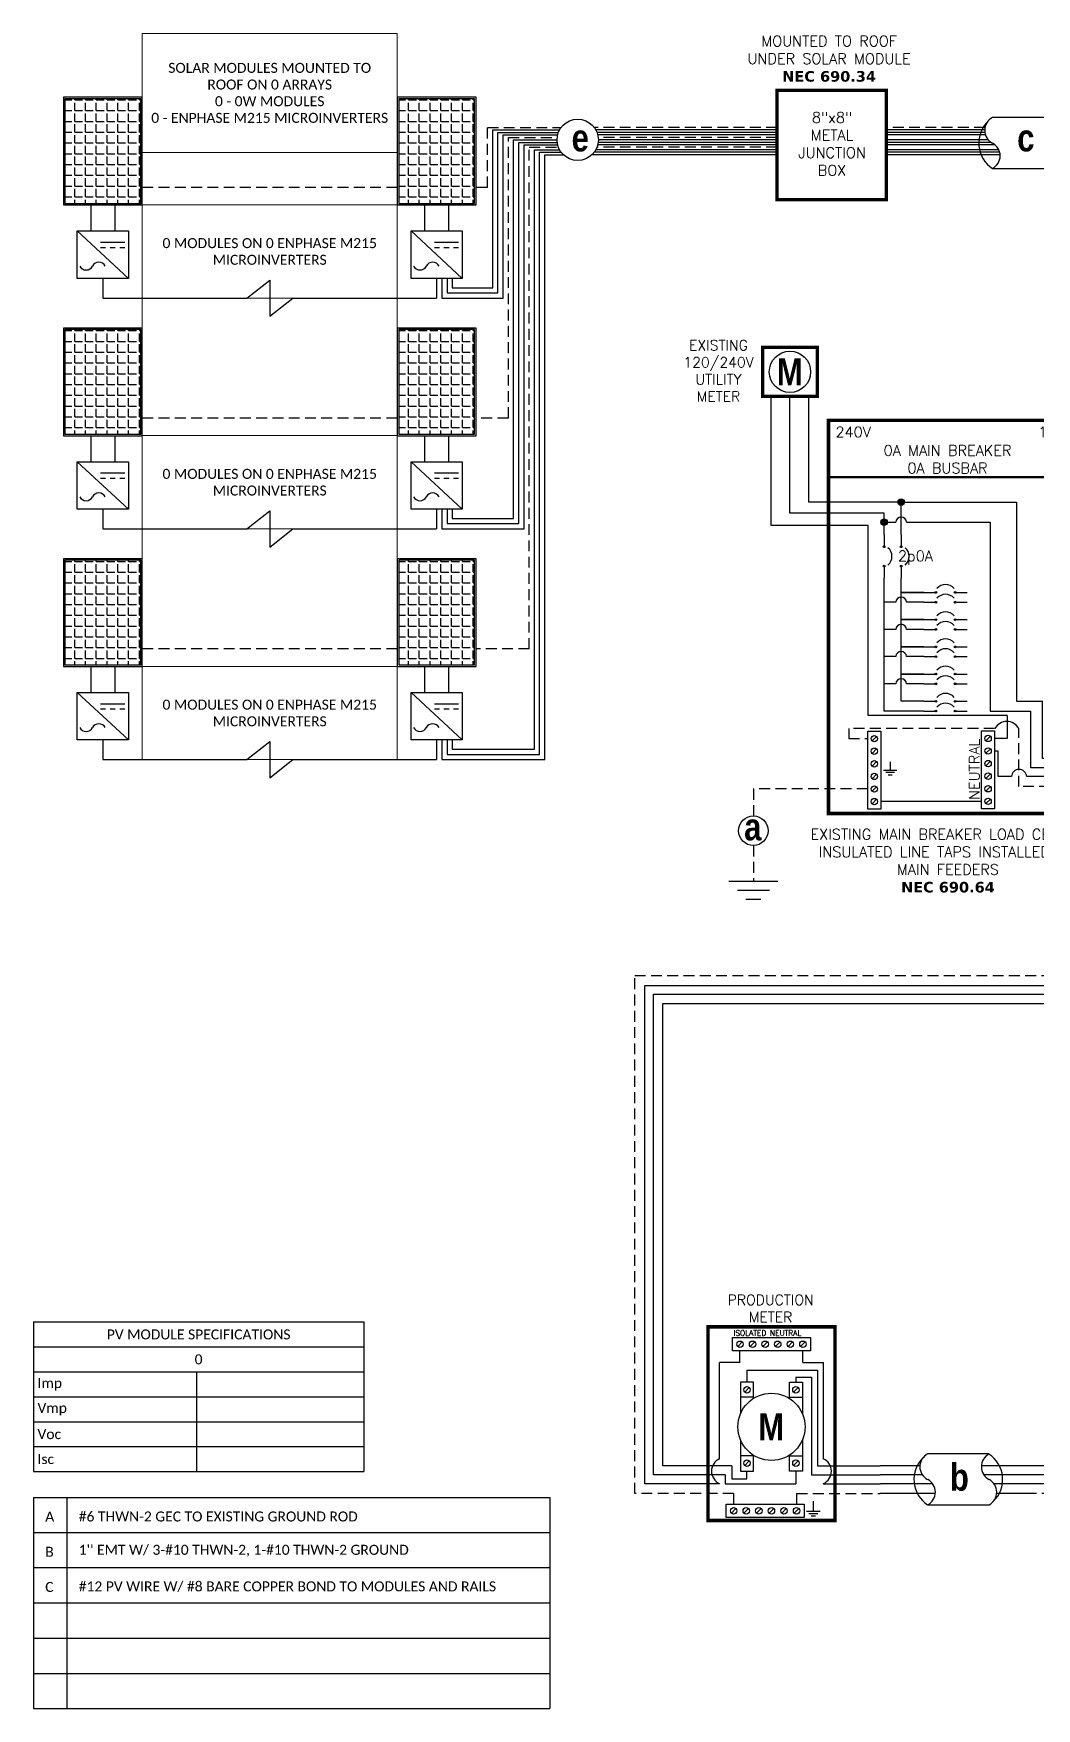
# Model space of a CAD drawing. Header units: feet. Extents: x 23528 to 24127, y 16036 to 16622.
# Drawn here: x 23528 to 23875, y 16036 to 16615 of the extents above; entities that cross this region are included whole.
import ezdxf

# ---------------------------------------------------------------- set-up
doc = ezdxf.new("R2010")
doc.units = ezdxf.units.FT
doc.header["$MEASUREMENT"] = 0
doc.linetypes.add('HIDDEN', pattern=[0.375, 0.25, -0.125])
for name, color, linetype in [('ONE LINE BLOCKS', 7, 'Continuous'), ('TABLES', 7, 'Continuous'), ('TEXT', 7, 'Continuous'), ('Z - TITLEBLOCK TXT', 7, 'Continuous')]:
    doc.layers.add(name, color=color, linetype=linetype)
doc.styles.add('ONE LINE TXT', font='techb___.ttf')
doc.styles.get("Standard").update_dxf_attribs({"font": 'simplex.shx'})

# ---------------------------------------------------------------- blocks, each defined once
blk = doc.blocks.new('*T8')
at = {"layer": 'Defpoints', "color": 8, "linetype": 'ByBlock', "lineweight": 0, "transparency": 16777216}
for p, q in [((0, 0), (88.16, 0)), ((0, 0), (0, -250.97)), ((88.16, 0), (88.16, -250.97)), ((0, -41.08), (88.16, -41.08)), ((0, -59.24), (88.16, -59.24)), ((0, -91.46), (88.16, -91.46)), ((0, -138.99), (88.16, -138.99)), ((0, -171.21), (88.16, -171.21)), ((0, -218.74), (88.16, -218.74)), ((0, -250.97), (88.16, -250.97))]:
    blk.add_line(p, q, dxfattribs=at)
at = {"color": 0, "linetype": 'Continuous', "transparency": 16777216, "char_height": 3.4544, "width": 83.574, "attachment_point": 5}
for s, insert in [('{\\fCalibri|b0|i0|c0;SOLAR MODULES MOUNTED TO ROOF ON 0 ARRAYS^J0 - 0W MODULES^J0 - ENPHASE M215 MICROINVERTERS', (44.08, -20.54)), ('{\\fCalibri|b0|i0|c0;', (44.08, -50.16)), ('{\\fCalibri|b0|i0|c0;0 MODULES ON 0 ENPHASE M215 MICROINVERTERS', (44.08, -75.35)), ('{\\fCalibri|b0|i0|c0;', (44.08, -115.23)), ('{\\fCalibri|b0|i0|c0;0 MODULES ON 0 ENPHASE M215 MICROINVERTERS', (44.08, -155.1)), ('{\\fCalibri|b0|i0|c0;', (44.08, -194.98)), ('{\\fCalibri|b0|i0|c0;0 MODULES ON 0 ENPHASE M215 MICROINVERTERS', (44.08, -234.86))]:
    blk.add_mtext(s, dxfattribs=dict(at, insert=insert))
blk = doc.blocks.new('*U4')
at = {"color": 7, "linetype": 'Continuous'}
for p, q in [((6.67, 2.43), (2.91, 2.43)), ((2.44, 1.71), (0, 1.71)), ((9.57, 1.71), (6.2, 1.71)), ((2.91, -0.69), (6.67, -0.69))]:
    blk.add_line(p, q, dxfattribs=at)
at = {"color": 10, "linetype": 'Continuous'}
for p, q in [((2.59, 1.15), (0, 1.15)), ((9.57, 1.15), (6.35, 1.15))]:
    blk.add_line(p, q, dxfattribs=at)
at = {"color": 253, "linetype": 'Continuous'}
for p, q in [((3.21, 0.61), (0, 0.61)), ((9.57, 0.61), (6.97, 0.61))]:
    blk.add_line(p, q, dxfattribs=at)
at = {"color": 7, "linetype": 'Continuous'}
for centre, start, end in [((3.94, 0.87), 133.9732, 236.4265), ((5.63, 0.87), 313.9732, 56.4265)]:
    blk.add_arc(centre, 1.87, start, end, dxfattribs=at)
at = {"layer": 'TEXT', "color": 92, "linetype": 'HIDDEN', "ltscale": 15}
for p, q in [((3.37, 0), (0, 0)), ((9.57, 0), (7.14, 0))]:
    blk.add_line(p, q, dxfattribs=at)
at = {"layer": 'Z - TITLEBLOCK TXT', "linetype": 'Continuous'}
for centre, start, end in [((3.31, 1.65), 117.6639, 242.3361), ((7.08, 1.65), 117.6639, 242.3361), ((2.5, 0.09), 297.6639, 62.3361), ((6.26, 0.09), 297.6639, 62.3361)]:
    blk.add_arc(centre, 0.882, start, end, dxfattribs=at)
blk = doc.blocks.new('*T6')
at = {"layer": 'Z - TITLEBLOCK TXT', "color": 0, "lineweight": -2, "transparency": 16777216}
for p, q in [((0, 0), (114.19, 0)), ((0, 0), (0, -51.69)), ((114.19, 0), (114.19, -51.69)), ((0, -8.62), (114.19, -8.62)), ((0, -17.23), (114.19, -17.23)), ((56.41, -17.23), (56.41, -51.69)), ((0, -25.85), (114.19, -25.85)), ((0, -34.46), (114.19, -34.46)), ((0, -43.08), (114.19, -43.08)), ((0, -51.69), (114.19, -51.69))]:
    blk.add_line(p, q, dxfattribs=at)
at = {"layer": 'Z - TITLEBLOCK TXT', "color": 0, "linetype": 'Continuous', "transparency": 16777216, "char_height": 3.4544}
for s, insert, width, attachment_point in [('{\\fCalibri|b0|i0|c0;PV MODULE SPECIFICATIONS', (57.09, -4.31), 111.433, 5), ('{\\fCalibri|b0|i0|c0;0', (57.09, -12.92), 111.433, 5), ('{\\fCalibri|b0|i0|c0;Imp', (1.38, -21.54), 53.6551, 4), ('{\\fCalibri|b0|i0|c0;', (57.78, -21.54), 55.0254, 4), ('{\\fCalibri|b0|i0|c0;Vmp', (1.38, -30.15), 53.6551, 4), ('{\\fCalibri|b0|i0|c0;', (57.78, -30.15), 55.0254, 4), ('{\\fCalibri|b0|i0|c0;Voc', (1.38, -38.77), 53.6551, 4), ('{\\fCalibri|b0|i0|c0;', (57.78, -38.77), 55.0254, 4), ('{\\fCalibri|b0|i0|c0;Isc', (1.38, -47.39), 53.6551, 4), ('{\\fCalibri|b0|i0|c0;', (57.78, -47.39), 55.0254, 4)]:
    blk.add_mtext(s, dxfattribs=dict(at, insert=insert, width=width, attachment_point=attachment_point))
blk = doc.blocks.new('*T7')
at = {"linetype": 'ByBlock', "lineweight": -2, "transparency": 16777216}
for p, q in [((0, 0), (178.52, 0)), ((0, 0), (0, -72.97)), ((11.58, 0), (11.58, -72.97)), ((178.52, 0), (178.52, -72.97)), ((0, -12.11), (178.52, -12.11)), ((0, -24.28), (178.52, -24.28)), ((0, -36.46), (178.52, -36.46)), ((0, -48.64), (178.52, -48.64)), ((0, -60.81), (178.52, -60.81)), ((0, -72.97), (178.52, -72.97))]:
    blk.add_line(p, q, dxfattribs=at)
at = {"color": 0, "linetype": 'Continuous', "transparency": 16777216, "char_height": 3.4544, "attachment_point": 7}
for s, insert, width in [('{\\fCalibri|b0|i0|c0;A', (4.06, -8.36), 3.4544), ('{\\fCalibri|b0|i0|c0;#6 THWN-2 GEC TO EXISTING GROUND ROD', (15.65, -8.36), 158.8095), ('{\\fCalibri|b0|i0|c0;B', (4.06, -20.53), 3.4544), ("{\\fCalibri|b0|i0|c0;1'' EMT W/ 3-#10 THWN-2, 1-#10 THWN-2 GROUND", (15.65, -20.53), 158.8095), ('{\\fCalibri|b0|i0|c0;#12 PV WIRE W/ #8 BARE COPPER BOND TO MODULES AND RAILS', (15.65, -32.71), 158.8095), ('{\\fCalibri|b0|i0|c0;C', (4.06, -32.71), 3.4544), ('{\\fCalibri|b0|i0|c0;', (4.06, -44.89), 3.4544), ('{\\fCalibri|b0|i0|c0;', (15.65, -44.89), 158.8095), ('{\\fCalibri|b0|i0|c0;', (4.06, -57.06), 3.4544), ('{\\fCalibri|b0|i0|c0;', (15.65, -57.06), 158.8095), ('{\\fCalibri|b0|i0|c0;', (4.06, -69.22), 3.4544), ('{\\fCalibri|b0|i0|c0;', (15.65, -69.22), 158.8095)]:
    blk.add_mtext(s, dxfattribs=dict(at, insert=insert, width=width))
blk = doc.blocks.new('*U9')
at = {"layer": 'ONE LINE BLOCKS', "linetype": 'Continuous'}
h = blk.add_hatch(color=254, dxfattribs=at)
h.dxf.hatch_style = 1
edge = h.paths.add_edge_path()
edge.add_arc((-68.38, 98.34), 1.11, 0, 360)
h = blk.add_hatch(color=254, dxfattribs=at)
h.dxf.hatch_style = 1
edge = h.paths.add_edge_path()
edge.add_arc((-74.3, 91.39), 1.11, 0, 360)
h = blk.add_hatch(color=1, dxfattribs=at)
h.dxf.hatch_style = 1
edge = h.paths.add_edge_path()
edge.add_arc((-74.3, 82.89), 0.291, 0, 360)
h = blk.add_hatch(color=1, dxfattribs=at)
h.dxf.hatch_style = 1
edge = h.paths.add_edge_path()
edge.add_arc((-68.38, 82.89), 0.291, 0, 360)
h = blk.add_hatch(color=1, dxfattribs=at)
h.dxf.hatch_style = 1
edge = h.paths.add_edge_path()
edge.add_arc((-74.3, 76.21), 0.291, 0, 360)
h = blk.add_hatch(color=1, dxfattribs=at)
h.dxf.hatch_style = 1
edge = h.paths.add_edge_path()
edge.add_arc((-68.38, 76.21), 0.291, 0, 360)
h = blk.add_hatch(color=1, dxfattribs=at)
h.dxf.hatch_style = 1
edge = h.paths.add_edge_path()
edge.add_arc((-56.39, 67.09), 0.291, 0, 360)
h = blk.add_hatch(color=1, dxfattribs=at)
h.dxf.hatch_style = 1
edge = h.paths.add_edge_path()
edge.add_arc((-56.39, 63.72), 0.291, 0, 360)
h = blk.add_hatch(color=1, dxfattribs=at)
h.dxf.hatch_style = 1
edge = h.paths.add_edge_path()
edge.add_arc((-49.72, 67.09), 0.291, 0, 360)
h = blk.add_hatch(color=1, dxfattribs=at)
h.dxf.hatch_style = 1
edge = h.paths.add_edge_path()
edge.add_arc((-49.72, 63.72), 0.291, 0, 360)
h = blk.add_hatch(color=1, dxfattribs=at)
h.dxf.hatch_style = 1
edge = h.paths.add_edge_path()
edge.add_arc((-56.39, 57.69), 0.291, 0, 360)
h = blk.add_hatch(color=1, dxfattribs=at)
h.dxf.hatch_style = 1
edge = h.paths.add_edge_path()
edge.add_arc((-49.72, 57.69), 0.291, 0, 360)
h = blk.add_hatch(color=1, dxfattribs=at)
h.dxf.hatch_style = 1
edge = h.paths.add_edge_path()
edge.add_arc((-56.39, 54.31), 0.291, 0, 360)
h = blk.add_hatch(color=1, dxfattribs=at)
h.dxf.hatch_style = 1
edge = h.paths.add_edge_path()
edge.add_arc((-49.72, 54.31), 0.291, 0, 360)
h = blk.add_hatch(color=1, dxfattribs=at)
h.dxf.hatch_style = 1
edge = h.paths.add_edge_path()
edge.add_arc((-56.39, 48.29), 0.291, 0, 360)
h = blk.add_hatch(color=1, dxfattribs=at)
h.dxf.hatch_style = 1
edge = h.paths.add_edge_path()
edge.add_arc((-49.72, 48.29), 0.291, 0, 360)
h = blk.add_hatch(color=1, dxfattribs=at)
h.dxf.hatch_style = 1
edge = h.paths.add_edge_path()
edge.add_arc((-56.39, 44.91), 0.291, 0, 360)
h = blk.add_hatch(color=1, dxfattribs=at)
h.dxf.hatch_style = 1
edge = h.paths.add_edge_path()
edge.add_arc((-49.72, 44.91), 0.291, 0, 360)
h = blk.add_hatch(color=1, dxfattribs=at)
h.dxf.hatch_style = 1
edge = h.paths.add_edge_path()
edge.add_arc((-56.39, 38.89), 0.291, 0, 360)
h = blk.add_hatch(color=1, dxfattribs=at)
h.dxf.hatch_style = 1
edge = h.paths.add_edge_path()
edge.add_arc((-56.39, 35.51), 0.291, 0, 360)
h = blk.add_hatch(color=1, dxfattribs=at)
h.dxf.hatch_style = 1
edge = h.paths.add_edge_path()
edge.add_arc((-49.72, 38.89), 0.291, 0, 360)
h = blk.add_hatch(color=1, dxfattribs=at)
h.dxf.hatch_style = 1
edge = h.paths.add_edge_path()
edge.add_arc((-49.72, 35.51), 0.291, 0, 360)
h = blk.add_hatch(color=1, dxfattribs=at)
h.dxf.hatch_style = 1
edge = h.paths.add_edge_path()
edge.add_arc((-56.39, 29.48), 0.291, 0, 360)
h = blk.add_hatch(color=1, dxfattribs=at)
h.dxf.hatch_style = 1
edge = h.paths.add_edge_path()
edge.add_arc((-49.72, 29.48), 0.291, 0, 360)
h = blk.add_hatch(color=1, dxfattribs=at)
h.dxf.hatch_style = 1
edge = h.paths.add_edge_path()
edge.add_arc((-56.39, 26.1), 0.291, 0, 360)
h = blk.add_hatch(color=1, dxfattribs=at)
h.dxf.hatch_style = 1
edge = h.paths.add_edge_path()
edge.add_arc((-49.72, 26.1), 0.291, 0, 360)
at = {"color": 155, "true_color": 0x647190}
blk.add_line((-93.51, 126.59), (-12.6, 126.59), dxfattribs=at)
at = {"color": 7, "linetype": 'Continuous'}
for p, q in [((-19.55, 9.66), (-19.55, 29.48)), ((0, 9.66), (-19.55, 9.66))]:
    blk.add_line(p, q, dxfattribs=at)
at = {"color": 10, "linetype": 'Continuous'}
for p, q in [((-23.58, 6.49), (-23.58, 26.1)), ((-19.54, 26.1), (-19.54, 26.1)), ((0, 6.49), (-23.58, 6.49))]:
    blk.add_line(p, q, dxfattribs=at)
at = {"color": 253, "linetype": 'Continuous'}
for p, q in [((-34.9, 12.29), (-36.07, 12.29)), ((-34.9, 3.45), (-34.9, 12.29)), ((-30.25, 3.45), (-34.9, 3.45)), ((0, 3.45), (-24.98, 3.45))]:
    blk.add_line(p, q, dxfattribs=at)
at = {"color": 7, "linetype": 'Continuous'}
blk.add_circle((-119.49, -15.26), 5.11, dxfattribs=at)
at = {"color": 253, "linetype": 'Continuous'}
blk.add_arc((-27.62, 3.3), 2.64, 3.28193, 176.71807, dxfattribs=at)
at = {"layer": 'ONE LINE BLOCKS', "lineweight": 50}
blk.add_line((-93.51, 106.95), (-12.6, 106.95), dxfattribs=at)
at = {"layer": 'ONE LINE BLOCKS', "lineweight": 50, "const_width": 1.19}
for points in [[(-116.27, 134.89), (-116.27, 151.79), (-97.41, 151.79), (-97.41, 134.89)], [(-93.51, -9.3), (-93.51, 126.59), (-12.6, 126.59), (-12.6, -9.3)]]:
    blk.add_lwpolyline(points, close=True, dxfattribs=at)
at = {"layer": 'TEXT', "color": 92, "linetype": 'HIDDEN', "ltscale": 15}
for p, q in [((-36.07, 20.02), (-86.54, 20.02)), ((-86.54, 20.02), (-86.54, 16.57)), ((-27.75, 0), (-27.75, 20.02)), ((-86.54, 16.57), (-79.95, 16.57)), ((0, 0), (-27.75, 0)), ((-79.95, -0.83), (-119.49, -0.83)), ((-119.49, -0.83), (-119.49, -10.15)), ((-119.49, -20.38), (-119.49, -32.73))]:
    blk.add_line(p, q, dxfattribs=at)
at = {"layer": 'TEXT', "color": 92, "linetype": 'Continuous', "ltscale": 15}
blk.add_line((-40.61, -5.18), (-75.41, -5.18), dxfattribs=at)
at = {"layer": 'TEXT', "color": 92, "linetype": 'Continuous', "flags": 128}
for points in [[(-72.19, 8.54), (-72.19, 5.69)], [(-74.53, 5.69), (-69.85, 5.69)], [(-70.66, 4.83), (-73.72, 4.83)], [(-71.47, 3.96), (-72.91, 3.96)]]:
    blk.add_lwpolyline(points, dxfattribs=at)
at = {"layer": 'TEXT', "color": 92, "linetype": 'Continuous', "ltscale": 4, "flags": 128}
for points in [[(-127.97, -32.73), (-111.01, -32.73)], [(-113.95, -35.88), (-125.03, -35.88)], [(-116.88, -39.02), (-122.09, -39.02)]]:
    blk.add_lwpolyline(points, dxfattribs=at)
at = {"layer": 'TEXT', "linetype": 'Continuous'}
blk.add_circle((-106.84, 143.34), 7.15, dxfattribs=at)
at = {"layer": 'TEXT', "color": 92, "linetype": 'Continuous', "ltscale": 0.3}
blk.add_arc((-31.87, 17.86), 4.65, 27.66392, 152.33608, dxfattribs=at)
at = {"layer": 'Z - TITLEBLOCK TXT', "color": 253, "linetype": 'Continuous'}
for p, q in [((-113.33, 90.2), (-113.33, 134.89)), ((-79.78, 90.2), (-113.33, 90.2)), ((-79.78, 24.52), (-79.78, 90.2)), ((-31.78, 24.52), (-79.78, 24.52)), ((-31.78, 24.52), (-31.78, 16.64)), ((-31.78, 16.64), (-36.07, 16.64))]:
    blk.add_line(p, q, dxfattribs=at)
at = {"layer": 'Z - TITLEBLOCK TXT', "color": 10, "linetype": 'Continuous'}
for p, q in [((-106.84, 94.51), (-106.84, 134.89)), ((-74.3, 94.51), (-106.84, 94.51)), ((-74.3, 87.09), (-74.3, 94.51)), ((-73.19, 91.39), (-70.25, 91.39)), ((-66.51, 91.39), (-37.57, 91.39)), ((-37.57, 91.39), (-37.57, 26.1)), ((-74.3, 26.1), (-74.3, 72.02)), ((-70.25, 63.72), (-74.3, 63.72)), ((-60.59, 63.72), (-66.51, 63.72)), ((-70.25, 54.31), (-74.3, 54.31)), ((-60.59, 54.31), (-66.51, 54.31)), ((-70.25, 44.91), (-74.3, 44.91)), ((-60.59, 44.91), (-66.51, 44.91)), ((-70.25, 35.51), (-74.3, 35.51)), ((-60.59, 35.51), (-66.51, 35.51)), ((-60.59, 26.1), (-74.3, 26.1)), ((-37.57, 26.1), (-23.58, 26.1))]:
    blk.add_line(p, q, dxfattribs=at)
at = {"layer": 'Z - TITLEBLOCK TXT', "color": 7, "linetype": 'Continuous'}
for p, q in [((-100.35, 98.34), (-100.35, 134.89)), ((-68.38, 98.34), (-100.35, 98.34)), ((-68.38, 87.09), (-68.38, 98.34)), ((-67.27, 98.34), (-28.47, 98.34)), ((-28.47, 98.34), (-28.47, 29.48)), ((-68.38, 57.69), (-68.38, 72.02)), ((-68.38, 67.09), (-60.59, 67.09)), ((-60.59, 67.09), (-68.38, 67.09)), ((-68.38, 48.29), (-68.38, 57.69)), ((-68.38, 57.69), (-60.59, 57.69)), ((-60.59, 57.69), (-68.38, 57.69)), ((-68.38, 38.89), (-68.38, 48.29)), ((-68.38, 48.29), (-60.59, 48.29)), ((-60.59, 48.29), (-68.38, 48.29)), ((-68.38, 29.48), (-68.38, 38.89)), ((-68.38, 38.89), (-60.59, 38.89)), ((-60.59, 38.89), (-68.38, 38.89)), ((-60.59, 29.48), (-68.38, 29.48)), ((-28.47, 29.48), (-19.55, 29.48))]:
    blk.add_line(p, q, dxfattribs=at)
at = {"layer": 'Z - TITLEBLOCK TXT', "color": 1, "linetype": 'Continuous'}
for p, q in [((-79.95, -7.78), (-79.95, 19.17)), ((-79.95, 19.17), (-75.41, 19.17)), ((-75.41, 19.17), (-75.41, -7.78)), ((-40.61, -7.71), (-40.61, 19.24)), ((-40.61, 19.24), (-36.07, 19.24)), ((-36.07, 19.24), (-36.07, -7.71)), ((-75.41, -7.78), (-79.95, -7.78)), ((-36.07, -7.71), (-40.61, -7.71))]:
    blk.add_line(p, q, dxfattribs=at)
at = {"layer": 'Z - TITLEBLOCK TXT', "color": 4, "linetype": 'Continuous'}
for p, q in [((-37.55, 17.43), (-39.13, 15.85)), ((-76.9, 17.35), (-78.47, 15.78)), ((-76.9, 13), (-78.47, 11.43)), ((-37.55, 13.08), (-39.13, 11.5)), ((-76.9, 8.65), (-78.47, 7.08)), ((-37.55, 8.73), (-39.13, 7.15)), ((-76.9, 4.3), (-78.47, 2.73)), ((-37.55, 4.38), (-39.13, 2.8)), ((-37.55, 0.03), (-39.13, -1.55)), ((-76.9, -0.05), (-78.47, -1.62)), ((-76.9, -4.4), (-78.47, -5.97)), ((-37.55, -4.33), (-39.13, -5.9))]:
    blk.add_line(p, q, dxfattribs=at)
at = {"layer": 'Z - TITLEBLOCK TXT', "color": 1, "linetype": 'Continuous', "flags": 128}
for points in [[(-74.3, 87.09), (-74.3, 82.89)], [(-74.3, 87.09), (-74.3, 82.89)], [(-68.38, 87.09), (-68.38, 82.89)], [(-68.38, 87.09), (-68.38, 82.89)], [(-74.3, 76.21), (-74.3, 72.02)], [(-68.38, 76.21), (-68.38, 72.02)], [(-60.59, 67.09), (-56.39, 67.09)], [(-60.59, 67.09), (-56.39, 67.09)], [(-60.59, 63.72), (-56.39, 63.72)], [(-60.59, 63.72), (-56.39, 63.72)], [(-49.72, 67.09), (-45.52, 67.09)], [(-49.72, 63.72), (-45.52, 63.72)], [(-60.59, 57.69), (-56.39, 57.69)], [(-60.59, 57.69), (-56.39, 57.69)], [(-60.59, 54.31), (-56.39, 54.31)], [(-60.59, 54.31), (-56.39, 54.31)], [(-49.72, 57.69), (-45.52, 57.69)], [(-49.72, 54.31), (-45.52, 54.31)], [(-60.59, 48.29), (-56.39, 48.29)], [(-60.59, 48.29), (-56.39, 48.29)], [(-49.72, 48.29), (-45.52, 48.29)], [(-60.59, 44.91), (-56.39, 44.91)], [(-60.59, 44.91), (-56.39, 44.91)], [(-49.72, 44.91), (-45.52, 44.91)], [(-60.59, 38.89), (-56.39, 38.89)], [(-60.59, 38.89), (-56.39, 38.89)], [(-60.59, 35.51), (-56.39, 35.51)], [(-60.59, 35.51), (-56.39, 35.51)], [(-49.72, 38.89), (-45.52, 38.89)], [(-49.72, 35.51), (-45.52, 35.51)], [(-60.59, 29.48), (-56.39, 29.48)], [(-60.59, 29.48), (-56.39, 29.48)], [(-49.72, 29.48), (-45.52, 29.48)], [(-60.59, 26.1), (-56.39, 26.1)], [(-60.59, 26.1), (-56.39, 26.1)], [(-49.72, 26.1), (-45.52, 26.1)]]:
    blk.add_lwpolyline(points, dxfattribs=at)
at = {"layer": 'Z - TITLEBLOCK TXT', "color": 7, "linetype": 'Continuous'}
for centre in [(-68.38, 98.34), (-68.38, 98.34), (-74.3, 91.39)]:
    blk.add_circle(centre, 1.11, dxfattribs=at)
at = {"layer": 'Z - TITLEBLOCK TXT', "color": 1, "linetype": 'Continuous'}
for centre in [(-74.3, 82.89), (-68.38, 82.89), (-74.3, 76.21), (-68.38, 76.21), (-56.39, 67.09), (-56.39, 63.72), (-49.72, 67.09), (-49.72, 63.72), (-56.39, 57.69), (-49.72, 57.69), (-56.39, 54.31), (-49.72, 54.31), (-56.39, 48.29), (-49.72, 48.29), (-56.39, 44.91), (-49.72, 44.91), (-56.39, 38.89), (-56.39, 35.51), (-49.72, 38.89), (-49.72, 35.51), (-56.39, 29.48), (-49.72, 29.48), (-56.39, 26.1), (-49.72, 26.1)]:
    blk.add_circle(centre, 0.291, dxfattribs=at)
at = {"layer": 'Z - TITLEBLOCK TXT', "color": 4, "linetype": 'Continuous'}
for centre in [(-77.68, 16.57), (-38.34, 16.64), (-77.68, 12.22), (-38.34, 12.29), (-77.68, 7.87), (-38.34, 7.94), (-77.68, 3.52), (-77.68, -0.83), (-38.34, 3.59), (-38.34, -0.76), (-77.68, -5.18), (-38.34, -5.11)]:
    blk.add_circle(centre, 1.11, dxfattribs=at)
at = {"layer": 'Z - TITLEBLOCK TXT', "color": 10, "linetype": 'Continuous'}
for centre in [(-68.38, 91.28), (-68.38, 63.61), (-68.38, 54.21), (-68.38, 44.8), (-68.38, 35.4)]:
    blk.add_arc(centre, 1.87, 3.2937, 176.7063, dxfattribs=at)
at = {"layer": 'Z - TITLEBLOCK TXT', "color": 1, "linetype": 'Continuous'}
for centre, start, end in [((-75.49, 79.55), 310.3392, 49.6608), ((-69.57, 79.55), 310.3392, 49.6608), ((-53.05, 65.9), 40.3392, 139.6608), ((-53.05, 62.52), 40.3392, 139.6608), ((-53.05, 56.5), 40.3392, 139.6608), ((-53.05, 53.12), 40.3392, 139.6608), ((-53.05, 47.1), 40.3392, 139.6608), ((-53.05, 43.72), 40.3392, 139.6608), ((-53.05, 37.69), 40.3392, 139.6608), ((-53.05, 34.31), 40.3392, 139.6608), ((-53.05, 28.29), 40.3392, 139.6608), ((-53.05, 24.91), 40.3392, 139.6608)]:
    blk.add_arc(centre, 3.93, start, end, dxfattribs=at)
at = {"layer": 'TABLES', "color": 1, "linetype": 'Continuous'}
blk.add_text('NEUTRAL', height=3.658, rotation=90, dxfattribs=at).set_placement((-41.27, -4.66))
at = {"layer": 'TEXT', "color": 1, "attachment_point": 5}
for s, width, gutter_width, heights, insert, char_height in [('EXISTING\\P120/240V UTILITY METER', 0.0523, 7.17, [0], (-131.55, 143.68), 3.5433), ('240V', 0.1481, 0.75, [0], (-84.98, 122.54), 3.658), ('1∅', 0.1481, 0.75, [0], (-17.91, 122.54), 3.658), ('0A MAIN BREAKER\\P0A BUSBAR', 72.4998, 0.75, [0], (-52.35, 113.14), 3.6576), ('2p0A', 0.1481, 0.75, [0], (-63.46, 79.11), 3.658), ('EXISTING MAIN BREAKER LOAD CENTER INSULATED LINE TAPS INSTALLED ON MAIN FEEDERS\\P{\\fVerdana|b1|i0|c0|p34;NEC 690.64}', 98.9176, 7.17, [106.42], (-52.23, -25.66), 3.6576)]:
    blk.add_mtext_dynamic_manual_height_columns(s, width=width, gutter_width=gutter_width, heights=heights, dxfattribs=dict(at, insert=insert, char_height=char_height))
at = {"layer": 'Z - TITLEBLOCK TXT', "color": 253, "linetype": 'Continuous', "style": 'ONE LINE TXT'}
blk.add_text('M', height=9.38, dxfattribs=at).set_placement((-111.4, 138.62))
at = {"layer": 'Z - TITLEBLOCK TXT', "color": 1, "linetype": 'Continuous', "insert": (-122.68, -9.21), "char_height": 9.3833, "attachment_point": 1, "style": 'ONE LINE TXT'}
blk.add_mtext_dynamic_manual_height_columns('{\\W1;\\C256;a}', width=0.1385, gutter_width=2.13, heights=[0], dxfattribs=at)
blk = doc.blocks.new('M_UTILITY DISCONNECT')
at = {"color": 253, "linetype": 'Continuous'}
for p, q in [((-42.47, 32.21), (-42.47, 34.82)), ((-20.72, 32.21), (-20.72, 34.82)), ((-47.96, 3.45), (-47.96, 32.21)), ((-47.96, 32.21), (-42.47, 32.21)), ((-15.23, 32.21), (-20.72, 32.21)), ((-15.23, 3.45), (-15.23, 32.21)), ((-47.96, 3.45), (-63.19, 3.45)), ((-15.23, 3.45), (0, 3.45))]:
    blk.add_line(p, q, dxfattribs=at)
at = {"color": 7, "linetype": 'Continuous'}
for p, q in [((-51.46, 9.66), (-51.46, 22.77)), ((-49.6, 22.77), (-51.46, 22.77)), ((-41.69, 22.77), (-44.32, 22.77)), ((-21.5, 22.77), (-18.87, 22.77)), ((-13.59, 22.77), (-11.73, 22.77)), ((-11.73, 9.66), (-11.73, 22.77)), ((-51.46, 9.66), (-63.19, 9.66)), ((-11.73, 9.66), (0, 9.66))]:
    blk.add_line(p, q, dxfattribs=at)
at = {"color": 10, "linetype": 'Continuous'}
for p, q in [((-49.6, 6.49), (-49.6, 15.24)), ((-41.69, 15.24), (-44.32, 15.24)), ((-21.5, 15.24), (-18.87, 15.24)), ((-13.59, 6.49), (-13.59, 15.24)), ((-49.6, 6.49), (-63.19, 6.49)), ((-13.59, 6.49), (0, 6.49))]:
    blk.add_line(p, q, dxfattribs=at)
at = {"color": 7, "linetype": 'Continuous'}
for centre in [(-46.96, 22.62), (-16.23, 22.62)]:
    blk.add_arc(centre, 2.64, 3.28193, 176.71807, dxfattribs=at)
at = {"color": 10, "linetype": 'Continuous'}
for centre in [(-46.96, 15.08), (-16.23, 15.08)]:
    blk.add_arc(centre, 2.64, 3.28193, 176.71807, dxfattribs=at)
at = {"layer": 'ONE LINE BLOCKS', "lineweight": 50}
blk.add_line((-53.41, 43.1), (-9.8, 43.1), dxfattribs=at)
at = {"layer": 'ONE LINE BLOCKS', "lineweight": 50, "const_width": 1.19}
blk.add_lwpolyline([(-53.41, -9.3), (-53.41, 49.88), (-9.8, 49.88), (-9.8, -9.3)], close=True, dxfattribs=at)
at = {"layer": 'TEXT', "color": 92, "linetype": 'HIDDEN', "ltscale": 15}
for p, q in [((-46.38, 0), (-63.19, 0)), ((-46.38, 0), (-46.38, 4.94)), ((-46.38, 4.94), (-42.47, 4.94)), ((-42.47, 4.94), (-42.47, 1.8)), ((-16.81, 4.94), (-20.72, 4.94)), ((-20.72, 4.94), (-20.72, 1.8)), ((-16.81, 0), (-16.81, 4.94)), ((-16.81, 0), (0, 0))]:
    blk.add_line(p, q, dxfattribs=at)
at = {"layer": 'TEXT', "color": 92, "linetype": 'Continuous', "flags": 128}
for points in [[(-31.59, -3.07), (-31.6, -6.57)], [(-33.94, -6.57), (-29.25, -6.57)], [(-30.07, -7.44), (-33.13, -7.44)], [(-30.88, -8.3), (-32.31, -8.3)]]:
    blk.add_lwpolyline(points, dxfattribs=at)
at = {"layer": 'Z - TITLEBLOCK TXT', "color": 1, "linetype": 'Continuous'}
for p, q in [((-45.07, 34.82), (-45.07, 39.36)), ((-45.07, 39.36), (-18.12, 39.36)), ((-18.12, 34.82), (-45.07, 34.82)), ((-18.12, 39.36), (-18.12, 34.82)), ((-33.23, 25.22), (-29.96, 22.78)), ((-41.69, 22.77), (-35.12, 22.77)), ((-33.23, 17.69), (-29.96, 15.24)), ((-28.88, 22.77), (-21.5, 22.77)), ((-41.69, 15.24), (-35.12, 15.24)), ((-28.88, 15.24), (-21.5, 15.23)), ((-45.07, 1.8), (-18.12, 1.8)), ((-45.07, 1.8), (-45.07, -2.74)), ((-18.12, 1.8), (-18.12, -2.74)), ((-18.12, -2.74), (-45.07, -2.74))]:
    blk.add_line(p, q, dxfattribs=at)
at = {"layer": 'Z - TITLEBLOCK TXT', "color": 4, "linetype": 'Continuous'}
for p, q in [((-41.69, 37.87), (-43.26, 36.3)), ((-37.34, 37.87), (-38.91, 36.3)), ((-32.98, 37.87), (-34.56, 36.3)), ((-28.63, 37.87), (-30.21, 36.3)), ((-24.28, 37.87), (-25.86, 36.3)), ((-19.93, 37.87), (-21.51, 36.3)), ((-41.69, 0.32), (-43.26, -1.26)), ((-37.34, 0.32), (-38.91, -1.26)), ((-32.98, 0.32), (-34.56, -1.26)), ((-28.63, 0.32), (-30.21, -1.26)), ((-24.28, 0.32), (-25.86, -1.26)), ((-19.93, 0.32), (-21.51, -1.26))]:
    blk.add_line(p, q, dxfattribs=at)
for centre in [(-42.47, 37.09), (-38.12, 37.09), (-33.77, 37.09), (-29.42, 37.09), (-25.07, 37.09), (-20.72, 37.09), (-42.47, -0.47), (-38.12, -0.47), (-33.77, -0.47), (-29.42, -0.47), (-25.07, -0.47), (-20.72, -0.47)]:
    blk.add_circle(centre, 1.11, dxfattribs=at)
at = {"layer": 'Z - TITLEBLOCK TXT', "color": 1, "linetype": 'Continuous'}
for centre in [(-34.58, 22.77), (-29.42, 22.77), (-34.58, 15.24), (-29.42, 15.24)]:
    blk.add_circle(centre, 0.541, dxfattribs=at)
at = {"layer": 'TABLES', "color": 4, "linetype": 'Continuous'}
blk.add_text('ISOLATED NEUTRAL', height=1.8743, dxfattribs=at).set_placement((-44.71, 40.01))
at = {"layer": 'TEXT', "color": 1}
for s, width, gutter_width, heights, insert, char_height, attachment_point in [('\\A1;\\pi12.968; 60A UNFUSED \\P\\pi6.1418;UTILITY DISCONNECT', 64.922, 0, [82.18], (-65.01, 63.62), 3.4544, 1), ('240V', 0.1481, 0.75, [0], (-45.35, 46.44), 3.658, 5), ('1∅', 0.1481, 0.75, [0], (-14.78, 46.14), 3.658, 5), ('\\A1;\\pi11.999,t30.287;SQUARE D\\P\\pi9.0377,t27.326;PN: D222RB', 51.6906, 0.203, [45.94], (-54.67, -12.23), 3.6576, 1)]:
    blk.add_mtext_dynamic_manual_height_columns(s, width=width, gutter_width=gutter_width, heights=heights, dxfattribs=dict(at, insert=insert, char_height=char_height, attachment_point=attachment_point))

msp = doc.modelspace()

# ---------------------------------------------------------------- hatches: boundary and pattern name
at = {"layer": 'ONE LINE BLOCKS', "linetype": 'Continuous'}
h = msp.add_hatch(dxfattribs=at)
h.set_pattern_fill('ANGLE', color=256, scale=13.54666)
h.set_pattern_definition([(0, (23601.6063, 4573.7728), (0, 3.7253315), [2.709332, -1.0159995]), (90, (23601.6063, 4573.7728), (-3.7253315, 2e-16), [2.709332, -1.0159995])])
h.paths.add_polyline_path([(23538.59, 16592.07), (23538.59, 16555.89), (23564.83, 16555.89), (23564.83, 16592.07)])
h = msp.add_hatch(dxfattribs=at)
h.set_pattern_fill('ANGLE', color=256, scale=13.54666)
h.set_pattern_definition([(0, (23717.0262, 4573.7728), (0, 3.7253315), [2.709332, -1.0159995]), (90, (23717.0262, 4573.7728), (-3.7253315, 2e-16), [2.709332, -1.0159995])])
h.paths.add_polyline_path([(23654.01, 16592.07), (23654.01, 16555.89), (23680.25, 16555.89), (23680.25, 16592.07)])
h = msp.add_hatch(dxfattribs=at)
h.set_pattern_fill('ANGLE', color=256, scale=13.54666)
h.set_pattern_definition([(0, (23601.6063, 4494.0197), (0, 3.7253315), [2.709332, -1.0159995]), (90, (23601.6063, 4494.0197), (-3.7253315, 2e-16), [2.709332, -1.0159995])])
h.paths.add_polyline_path([(23538.59, 16512.32), (23538.59, 16476.13), (23564.83, 16476.13), (23564.83, 16512.32)])
h = msp.add_hatch(dxfattribs=at)
h.set_pattern_fill('ANGLE', color=256, scale=13.54666)
h.set_pattern_definition([(0, (23717.0262, 4494.0197), (0, 3.7253315), [2.709332, -1.0159995]), (90, (23717.0262, 4494.0197), (-3.7253315, 2e-16), [2.709332, -1.0159995])])
h.paths.add_polyline_path([(23654.01, 16512.32), (23654.01, 16476.13), (23680.25, 16476.13), (23680.25, 16512.32)])
h = msp.add_hatch(dxfattribs=at)
h.set_pattern_fill('ANGLE', color=256, scale=13.54666)
h.set_pattern_definition([(0, (23601.6063, 4414.2665), (0, 3.7253315), [2.709332, -1.0159995]), (90, (23601.6063, 4414.2665), (-3.7253315, 2e-16), [2.709332, -1.0159995])])
h.paths.add_polyline_path([(23538.59, 16432.56), (23538.59, 16396.38), (23564.83, 16396.38), (23564.83, 16432.56)])
h = msp.add_hatch(dxfattribs=at)
h.set_pattern_fill('ANGLE', color=256, scale=13.54666)
h.set_pattern_definition([(0, (23717.0262, 4414.2665), (0, 3.7253315), [2.709332, -1.0159995]), (90, (23717.0262, 4414.2665), (-3.7253315, 2e-16), [2.709332, -1.0159995])])
h.paths.add_polyline_path([(23654.01, 16432.56), (23654.01, 16396.38), (23680.25, 16396.38), (23680.25, 16432.56)])

# ---------------------------------------------------------------- linework, layer by layer
at = {"color": 253, "linetype": 'Continuous'}
for p, q in [((23686.54, 16526.76), (23686.54, 16581.31)), ((23686.54, 16581.31), (23709.65, 16581.31)), ((23784.82, 16581.31), (23722.16, 16581.31)), ((23856.63, 16581.31), (23822.6, 16581.31)), ((23693.74, 16577.86), (23708.76, 16577.86)), ((23693.74, 16447.01), (23693.74, 16577.86)), ((23700.95, 16574.42), (23709.65, 16574.42)), ((23700.95, 16367.25), (23700.95, 16574.42)), ((23784.82, 16574.42), (23722.16, 16574.42)), ((23784.82, 16577.86), (23723.04, 16577.86)), ((23857.87, 16577.86), (23822.6, 16577.86)), ((23861.51, 16574.42), (23822.6, 16574.42)), ((23672.54, 16526.76), (23686.54, 16526.76)), ((23672.54, 16447.01), (23693.74, 16447.01)), ((23672.54, 16367.25), (23700.95, 16367.25)), ((23739.07, 16285.61), (24061.19, 16285.61)), ((23739.07, 16113.41), (23739.07, 16285.61)), ((23772.01, 16155.25), (23772.01, 16159.34)), ((23793.77, 16155.25), (23793.77, 16159.34)), ((23772.01, 16155.25), (23764.95, 16155.25)), ((23764.95, 16122.02), (23764.95, 16155.25)), ((23793.77, 16155.25), (23800.83, 16155.25)), ((23800.83, 16122.02), (23800.83, 16155.25)), ((23764.95, 16113.41), (23739.07, 16113.41)), ((23800.83, 16113.41), (23820.49, 16113.41))]:
    msp.add_line(p, q, dxfattribs=at)
at = {"color": 10, "linetype": 'Continuous'}
for p, q in [((23688.34, 16524.96), (23688.34, 16580.45)), ((23688.34, 16580.45), (23709.24, 16580.45)), ((23784.82, 16580.45), (23722.56, 16580.45)), ((23856.68, 16580.45), (23822.6, 16580.45)), ((23695.55, 16577), (23708.81, 16577)), ((23695.55, 16445.21), (23695.55, 16577)), ((23784.82, 16577), (23722.99, 16577)), ((23858.86, 16577), (23822.6, 16577)), ((23702.75, 16573.56), (23710.2, 16573.56)), ((23702.75, 16365.45), (23702.75, 16573.56)), ((23784.82, 16573.56), (23721.6, 16573.56)), ((23861.81, 16573.56), (23822.6, 16573.56)), ((23670.74, 16524.96), (23688.34, 16524.96)), ((23670.74, 16445.21), (23695.55, 16445.21)), ((23670.74, 16365.45), (23702.75, 16365.45)), ((23742.11, 16282.57), (24064.23, 16282.57)), ((23742.11, 16116.45), (23742.11, 16282.57)), ((23791.35, 16150.28), (23791.35, 16148.46)), ((23791.35, 16150.28), (23796.78, 16150.28)), ((23796.78, 16150.28), (23796.78, 16116.45)), ((23791.35, 16117.69), (23791.35, 16113.41)), ((23766.92, 16116.45), (23742.11, 16116.45)), ((23766.92, 16116.45), (23766.92, 16113.41)), ((23766.92, 16113.41), (23791.35, 16113.41)), ((23796.78, 16116.45), (23820.49, 16116.45))]:
    msp.add_line(p, q, dxfattribs=at)
at = {"color": 7, "linetype": 'Continuous'}
for p, q in [((23880.54, 16585.56), (23859.3, 16585.56)), ((23859.3, 16567.93), (23880.54, 16567.93)), ((23745.29, 16279.4), (24067.41, 16279.4)), ((23745.29, 16119.62), (23745.29, 16279.4)), ((23774.43, 16152.65), (23774.43, 16148.46)), ((23774.43, 16152.65), (23798.77, 16152.65)), ((23798.77, 16152.65), (23798.77, 16119.62)), ((23769.25, 16119.62), (23745.29, 16119.62)), ((23769.25, 16119.62), (23769.25, 16115.03)), ((23774.43, 16115.03), (23774.43, 16117.69)), ((23798.77, 16119.62), (23820.49, 16119.62)), ((23769.25, 16115.03), (23774.43, 16115.03))]:
    msp.add_line(p, q, dxfattribs=at)
at = {"linetype": 'Continuous'}
for p, q in [((23690.14, 16523.16), (23690.14, 16579.59)), ((23690.14, 16579.59), (23708.97, 16579.59)), ((23697.35, 16576.14), (23708.97, 16576.14)), ((23697.35, 16443.4), (23697.35, 16576.14)), ((23784.82, 16579.59), (23722.83, 16579.59)), ((23784.82, 16576.14), (23722.83, 16576.14)), ((23856.88, 16579.59), (23822.6, 16579.59)), ((23860.19, 16576.14), (23822.6, 16576.14)), ((23704.56, 16572.7), (23710.97, 16572.7)), ((23704.56, 16363.65), (23704.56, 16572.7)), ((23784.82, 16572.7), (23720.83, 16572.7)), ((23861.95, 16572.7), (23822.6, 16572.7)), ((23547.56, 16555.38), (23547.56, 16546.37)), ((23555.87, 16555.38), (23555.87, 16546.37)), ((23662.98, 16555.38), (23662.98, 16546.37)), ((23671.29, 16555.38), (23671.29, 16546.37)), ((23542.89, 16546.37), (23560.54, 16546.37)), ((23542.89, 16529.98), (23542.89, 16546.37)), ((23542.89, 16546.37), (23560.54, 16529.98)), ((23560.54, 16546.37), (23560.54, 16529.98)), ((23658.31, 16546.37), (23675.96, 16546.37)), ((23658.31, 16529.98), (23658.31, 16546.37)), ((23658.31, 16546.37), (23675.96, 16529.98)), ((23675.96, 16546.37), (23675.96, 16529.98)), ((23560.54, 16529.98), (23542.89, 16529.98)), ((23675.96, 16529.98), (23658.31, 16529.98)), ((23668.94, 16523.16), (23690.14, 16523.16)), ((23547.56, 16475.62), (23547.56, 16466.61)), ((23555.87, 16475.62), (23555.87, 16466.61)), ((23662.98, 16475.62), (23662.98, 16466.61)), ((23671.29, 16475.62), (23671.29, 16466.61)), ((23542.89, 16466.61), (23560.54, 16466.61)), ((23542.89, 16450.22), (23542.89, 16466.61)), ((23542.89, 16466.61), (23560.54, 16450.22)), ((23560.54, 16466.61), (23560.54, 16450.22)), ((23658.31, 16466.61), (23675.96, 16466.61)), ((23658.31, 16450.22), (23658.31, 16466.61)), ((23658.31, 16466.61), (23675.96, 16450.22)), ((23675.96, 16466.61), (23675.96, 16450.22)), ((23560.54, 16450.22), (23542.89, 16450.22)), ((23675.96, 16450.22), (23658.31, 16450.22)), ((23668.94, 16443.4), (23697.35, 16443.4)), ((23547.56, 16395.87), (23547.56, 16386.86)), ((23555.87, 16395.87), (23555.87, 16386.86)), ((23662.98, 16395.87), (23662.98, 16386.86)), ((23671.29, 16395.87), (23671.29, 16386.86)), ((23542.89, 16386.86), (23560.54, 16386.86)), ((23542.89, 16370.47), (23542.89, 16386.86)), ((23542.89, 16386.86), (23560.54, 16370.47)), ((23560.54, 16386.86), (23560.54, 16370.47)), ((23658.31, 16386.86), (23675.96, 16386.86)), ((23658.31, 16370.47), (23658.31, 16386.86)), ((23658.31, 16386.86), (23675.96, 16370.47)), ((23675.96, 16386.86), (23675.96, 16370.47)), ((23560.54, 16370.47), (23542.89, 16370.47)), ((23675.96, 16370.47), (23658.31, 16370.47)), ((23668.94, 16363.65), (23704.56, 16363.65))]:
    msp.add_line(p, q, dxfattribs=at)
at = {"color": 1, "linetype": 'Continuous'}
for p, q in [((23776.7, 16143.26), (23772.16, 16143.26)), ((23789.08, 16143.26), (23793.62, 16143.26)), ((23776.7, 16123.09), (23772.16, 16123.09)), ((23789.08, 16123.09), (23793.62, 16123.09))]:
    msp.add_line(p, q, dxfattribs=at)
at = {"linetype": 'Continuous', "flags": 128}
for points in [[(23538.09, 16592.58), (23538.09, 16555.38), (23565.34, 16555.38), (23565.34, 16592.58), (23538.09, 16592.58)], [(23653.51, 16592.58), (23653.51, 16555.38), (23680.76, 16555.38), (23680.76, 16592.58), (23653.51, 16592.58)], [(23538.09, 16512.83), (23538.09, 16475.62), (23565.34, 16475.62), (23565.34, 16512.83), (23538.09, 16512.83)], [(23653.51, 16512.83), (23653.51, 16475.62), (23680.76, 16475.62), (23680.76, 16512.83), (23653.51, 16512.83)], [(23538.09, 16433.07), (23538.09, 16395.87), (23565.34, 16395.87), (23565.34, 16433.07), (23538.09, 16433.07)], [(23653.51, 16433.07), (23653.51, 16395.87), (23680.76, 16395.87), (23680.76, 16433.07), (23653.51, 16433.07)]]:
    msp.add_lwpolyline(points, dxfattribs=at)
for points in [[(23538.59, 16592.07), (23538.59, 16555.89), (23564.83, 16555.89), (23564.83, 16592.07)], [(23654.01, 16592.07), (23654.01, 16555.89), (23680.25, 16555.89), (23680.25, 16592.07)], [(23538.59, 16512.32), (23538.59, 16476.13), (23564.83, 16476.13), (23564.83, 16512.32)], [(23654.01, 16512.32), (23654.01, 16476.13), (23680.25, 16476.13), (23680.25, 16512.32)], [(23538.59, 16432.56), (23538.59, 16396.38), (23564.83, 16396.38), (23564.83, 16432.56)], [(23654.01, 16432.56), (23654.01, 16396.38), (23680.25, 16396.38), (23680.25, 16432.56)]]:
    msp.add_lwpolyline(points, close=True, dxfattribs=at)
at = {"color": 7, "linetype": 'Continuous'}
msp.add_circle((23715.9, 16577.86), 7.14, dxfattribs=at)
msp.add_arc((23865.15, 16576.75), 10.58, 133.97324, 236.42648, dxfattribs=at)
at = {"color": 253, "linetype": 'Continuous'}
for centre, start, end in [((23766.87, 16117.72), 113.9997, 246.0003), ((23798.91, 16117.72), 293.9997, 66.0003)]:
    msp.add_arc(centre, 4.71, start, end, dxfattribs=at)
at = {"layer": 'ONE LINE BLOCKS', "lineweight": 50, "const_width": 1.19}
for points in [[(23822.6, 16557.2), (23784.82, 16557.2), (23784.82, 16594.99), (23822.6, 16594.99)], [(23760.93, 16100.67), (23760.93, 16167.63), (23804.85, 16167.63), (23804.85, 16100.67)]]:
    msp.add_lwpolyline(points, close=True, dxfattribs=at)
at = {"layer": 'TEXT', "color": 92, "linetype": 'HIDDEN', "ltscale": 15}
for p, q in [((23684.73, 16561.43), (23684.73, 16582.17)), ((23684.73, 16582.17), (23710.2, 16582.17)), ((23784.82, 16582.17), (23721.6, 16582.17)), ((23856.74, 16582.17), (23822.6, 16582.17)), ((23691.94, 16578.72), (23708.81, 16578.72)), ((23691.94, 16481.67), (23691.94, 16578.72)), ((23699.15, 16575.28), (23709.24, 16575.28)), ((23699.15, 16401.92), (23699.15, 16575.28)), ((23784.82, 16575.28), (23722.56, 16575.28)), ((23784.82, 16578.72), (23722.99, 16578.72)), ((23684.73, 16561.43), (23680.76, 16561.43)), ((23691.94, 16481.67), (23680.76, 16481.67)), ((23699.15, 16401.92), (23680.76, 16401.92)), ((23735.63, 16289.06), (24057.75, 16289.06)), ((23735.63, 16109.96), (23735.63, 16289.06)), ((23769.82, 16109.96), (23735.63, 16109.96)), ((23769.82, 16109.96), (23769.82, 16106.3)), ((23791.58, 16109.96), (23791.58, 16106.3)), ((23791.58, 16109.96), (23820.49, 16109.96))]:
    msp.add_line(p, q, dxfattribs=at)
at = {"layer": 'TEXT', "color": 92, "linetype": 'HIDDEN', "ltscale": 15, "flags": 128}
for points in [[(23653.51, 16561.43), (23565.34, 16561.43)], [(23653.51, 16481.67), (23565.34, 16481.67)], [(23653.51, 16401.92), (23565.34, 16401.92)]]:
    msp.add_lwpolyline(points, dxfattribs=at)
at = {"layer": 'TEXT', "color": 92, "linetype": 'Continuous', "flags": 128}
for points in [[(23797.37, 16107.38), (23797.37, 16103.88)], [(23795.03, 16103.88), (23799.71, 16103.88)], [(23798.9, 16103.01), (23795.84, 16103.01)], [(23798.09, 16102.15), (23796.65, 16102.15)]]:
    msp.add_lwpolyline(points, dxfattribs=at)
at = {"layer": 'TEXT', "linetype": 'Continuous'}
msp.add_circle((23782.89, 16133.07), 11.62, dxfattribs=at)
at = {"layer": 'Z - TITLEBLOCK TXT', "color": 7, "linetype": 'Continuous'}
for p, q in [((23559.31, 16542.37), (23550.92, 16542.37)), ((23552.67, 16540.56), (23550.92, 16540.56)), ((23555.99, 16540.56), (23554.24, 16540.56)), ((23559.31, 16540.56), (23557.56, 16540.56)), ((23674.73, 16542.37), (23666.34, 16542.37)), ((23668.09, 16540.56), (23666.34, 16540.56)), ((23671.41, 16540.56), (23669.66, 16540.56)), ((23674.73, 16540.56), (23672.98, 16540.56)), ((23601.47, 16523.16), (23609.42, 16529.42)), ((23609.42, 16529.42), (23609.42, 16516.89)), ((23609.42, 16516.89), (23617.38, 16523.16)), ((23559.31, 16462.62), (23550.92, 16462.62)), ((23552.67, 16460.81), (23550.92, 16460.81)), ((23555.99, 16460.81), (23554.24, 16460.81)), ((23559.31, 16460.81), (23557.56, 16460.81)), ((23674.73, 16462.62), (23666.34, 16462.62)), ((23668.09, 16460.81), (23666.34, 16460.81)), ((23671.41, 16460.81), (23669.66, 16460.81)), ((23674.73, 16460.81), (23672.98, 16460.81)), ((23601.47, 16443.4), (23609.42, 16449.67)), ((23609.42, 16449.67), (23609.42, 16437.14)), ((23609.42, 16437.14), (23617.38, 16443.4)), ((23559.31, 16382.87), (23550.92, 16382.87)), ((23552.67, 16381.05), (23550.92, 16381.05)), ((23555.99, 16381.05), (23554.24, 16381.05)), ((23559.31, 16381.05), (23557.56, 16381.05)), ((23674.73, 16382.87), (23666.34, 16382.87)), ((23668.09, 16381.05), (23666.34, 16381.05)), ((23671.41, 16381.05), (23669.66, 16381.05)), ((23674.73, 16381.05), (23672.98, 16381.05)), ((23601.47, 16363.65), (23609.42, 16369.91)), ((23609.42, 16369.91), (23609.42, 16357.39)), ((23609.42, 16357.39), (23617.38, 16363.65))]:
    msp.add_line(p, q, dxfattribs=at)
at = {"layer": 'Z - TITLEBLOCK TXT', "color": 1, "linetype": 'Continuous'}
for p, q in [((23769.42, 16159.34), (23769.42, 16163.88)), ((23769.42, 16163.88), (23796.36, 16163.88)), ((23796.36, 16163.88), (23796.36, 16159.34)), ((23796.36, 16159.34), (23769.42, 16159.34)), ((23772.16, 16148.46), (23772.16, 16137.55)), ((23776.7, 16148.46), (23772.16, 16148.46)), ((23776.7, 16142.91), (23776.7, 16148.46)), ((23789.08, 16142.91), (23789.08, 16148.46)), ((23789.08, 16148.46), (23793.62, 16148.46)), ((23793.62, 16148.46), (23793.62, 16137.55)), ((23772.16, 16128.6), (23772.16, 16117.69)), ((23793.62, 16128.6), (23793.62, 16117.69)), ((23776.7, 16117.69), (23776.7, 16123.24)), ((23789.08, 16117.69), (23789.08, 16123.24)), ((23772.16, 16117.69), (23776.7, 16117.69)), ((23793.62, 16117.69), (23789.08, 16117.69)), ((23767.23, 16101.76), (23767.23, 16106.3)), ((23767.23, 16106.3), (23794.17, 16106.3)), ((23794.17, 16106.3), (23794.17, 16101.76)), ((23794.17, 16101.76), (23767.23, 16101.76))]:
    msp.add_line(p, q, dxfattribs=at)
at = {"layer": 'Z - TITLEBLOCK TXT', "color": 4, "linetype": 'Continuous'}
for p, q in [((23772.8, 16162.4), (23771.23, 16160.83)), ((23777.15, 16162.4), (23775.58, 16160.83)), ((23781.5, 16162.4), (23779.93, 16160.83)), ((23785.85, 16162.4), (23784.28, 16160.83)), ((23790.2, 16162.4), (23788.63, 16160.83)), ((23794.55, 16162.4), (23792.98, 16160.83)), ((23775.22, 16146.65), (23773.65, 16145.07)), ((23792.13, 16146.65), (23790.56, 16145.07)), ((23775.22, 16121.28), (23773.65, 16119.71)), ((23792.13, 16121.28), (23790.56, 16119.71)), ((23770.61, 16104.82), (23769.04, 16103.24)), ((23774.96, 16104.82), (23773.39, 16103.24)), ((23779.31, 16104.82), (23777.74, 16103.24)), ((23783.66, 16104.82), (23782.09, 16103.24)), ((23788.01, 16104.82), (23786.44, 16103.24)), ((23792.36, 16104.82), (23790.79, 16103.24))]:
    msp.add_line(p, q, dxfattribs=at)
at = {"layer": 'Z - TITLEBLOCK TXT', "linetype": 'Continuous', "flags": 128}
for points in [[(23551.71, 16529.98), (23551.71, 16523.16)], [(23667.13, 16529.98), (23667.13, 16523.16)], [(23668.94, 16529.98), (23668.94, 16523.16)], [(23551.71, 16523.16), (23601.47, 16523.16)], [(23617.38, 16523.16), (23667.13, 16523.16)], [(23551.71, 16450.22), (23551.71, 16443.4)], [(23667.13, 16450.22), (23667.13, 16443.4)], [(23668.94, 16450.22), (23668.94, 16443.4)], [(23551.71, 16443.4), (23601.47, 16443.4)], [(23617.38, 16443.4), (23667.13, 16443.4)], [(23551.71, 16370.47), (23551.71, 16363.65)], [(23667.13, 16370.47), (23667.13, 16363.65)], [(23668.94, 16370.47), (23668.94, 16363.65)], [(23551.71, 16363.65), (23601.47, 16363.65)], [(23617.38, 16363.65), (23667.13, 16363.65)]]:
    msp.add_lwpolyline(points, dxfattribs=at)
at = {"layer": 'Z - TITLEBLOCK TXT', "color": 10, "linetype": 'Continuous', "flags": 128}
for points in [[(23670.74, 16529.98), (23670.74, 16524.96)], [(23670.74, 16450.22), (23670.74, 16445.21)], [(23670.74, 16370.47), (23670.74, 16365.45)]]:
    msp.add_lwpolyline(points, dxfattribs=at)
at = {"layer": 'Z - TITLEBLOCK TXT', "color": 253, "linetype": 'Continuous', "flags": 128}
for points in [[(23672.54, 16529.98), (23672.54, 16526.76)], [(23672.54, 16450.22), (23672.54, 16447.01)], [(23672.54, 16370.47), (23672.54, 16367.25)]]:
    msp.add_lwpolyline(points, dxfattribs=at)
at = {"layer": 'Z - TITLEBLOCK TXT', "color": 4, "linetype": 'Continuous'}
for centre in [(23772.01, 16161.61), (23776.36, 16161.61), (23780.71, 16161.61), (23785.06, 16161.61), (23789.41, 16161.61), (23793.77, 16161.61), (23774.43, 16145.86), (23791.35, 16145.86), (23774.43, 16120.5), (23791.35, 16120.5), (23769.82, 16104.03), (23774.17, 16104.03), (23778.52, 16104.03), (23782.88, 16104.03), (23787.23, 16104.03), (23791.58, 16104.03)]:
    msp.add_circle(centre, 1.11, dxfattribs=at)
at = {"layer": 'Z - TITLEBLOCK TXT', "linetype": 'Continuous'}
for centre, radius, start, end in [((23861.61, 16581.15), 4.98, 117.66392, 242.33608), ((23856.99, 16572.34), 4.98, 297.66392, 62.33608), ((23545.96, 16535.38), 2.48, 207.66392, 332.33608), ((23550.34, 16533.08), 2.48, 27.66392, 152.33608), ((23661.38, 16535.38), 2.48, 207.66392, 332.33608), ((23665.76, 16533.08), 2.48, 27.66392, 152.33608), ((23545.96, 16455.63), 2.48, 207.66392, 332.33608), ((23550.34, 16453.33), 2.48, 27.66392, 152.33608), ((23661.38, 16455.63), 2.48, 207.66392, 332.33608), ((23665.76, 16453.33), 2.48, 27.66392, 152.33608), ((23545.96, 16375.88), 2.48, 207.66392, 332.33608), ((23550.34, 16373.58), 2.48, 27.66392, 152.33608), ((23661.38, 16375.88), 2.48, 207.66392, 332.33608), ((23665.76, 16373.58), 2.48, 27.66392, 152.33608)]:
    msp.add_arc(centre, radius, start, end, dxfattribs=at)

# ---------------------------------------------------------------- block references
for name, p in [('*T8', (23565.34, 16614.62)), ('*T6', (23527.75, 16169.29)), ('*T7', (23527.75, 16108.67))]:
    msp.add_blockref(name, p)
at = {"color": 7}
for name, p in [('*U9', (23896.13, 16354.34)), ('M_UTILITY DISCONNECT', (23937.72, 16109.96))]:
    msp.add_blockref(name, p, dxfattribs=at)
at = {"color": 155, "true_color": 0x647190, "xscale": 5.644441731736358, "yscale": 5.644441731736358, "zscale": 5.644441731736358}
msp.add_blockref('*U4', (23820.49, 16109.96), dxfattribs=at)

# ---------------------------------------------------------------- texts
at = {"layer": 'TABLES', "color": 1, "linetype": 'Continuous'}
msp.add_text('ISOLATED NEUTRAL', height=1.8743, dxfattribs=at).set_placement((23769.78, 16164.54))
at = {"layer": 'TEXT', "color": 1, "attachment_point": 5}
for s, width, insert, char_height in [(' \\PMOUNTED TO ROOF \\PUNDER SOLAR MODULE\\P{\\fVerdana|b1|i0|c0|p34;NEC 690.34}', 72.4158, (23802.83, 16608.91), 3.6576), ('8"x8" METAL JUNCTION BOX ', 0.4767, (23803.85, 16576.46), 3.6576), ('PRODUCTION METER', 1.3203, (23782.61, 16173.98), 3.5433)]:
    msp.add_mtext_dynamic_manual_height_columns(s, width=width, gutter_width=7.17, heights=[0], dxfattribs=dict(at, insert=insert, char_height=char_height))
at = {"layer": 'Z - TITLEBLOCK TXT', "color": 253, "linetype": 'Continuous', "style": 'ONE LINE TXT'}
msp.add_text('M', height=9.38, dxfattribs=at).set_placement((23778.33, 16128.36))
at = {"layer": 'Z - TITLEBLOCK TXT', "color": 1, "linetype": 'Continuous', "char_height": 9.3833, "attachment_point": 1, "style": 'ONE LINE TXT'}
for s, insert in [('{\\W1;\\C256;e}', (23713.79, 16583.26)), ('{\\W1;\\C256;c}', (23867.87, 16583.26)), ('{\\W1;\\C256;b}', (23844.58, 16120.37))]:
    msp.add_mtext_dynamic_manual_height_columns(s, width=0.1385, gutter_width=2.13, heights=[0], dxfattribs=dict(at, insert=insert))

doc.saveas('drawing.dxf')
